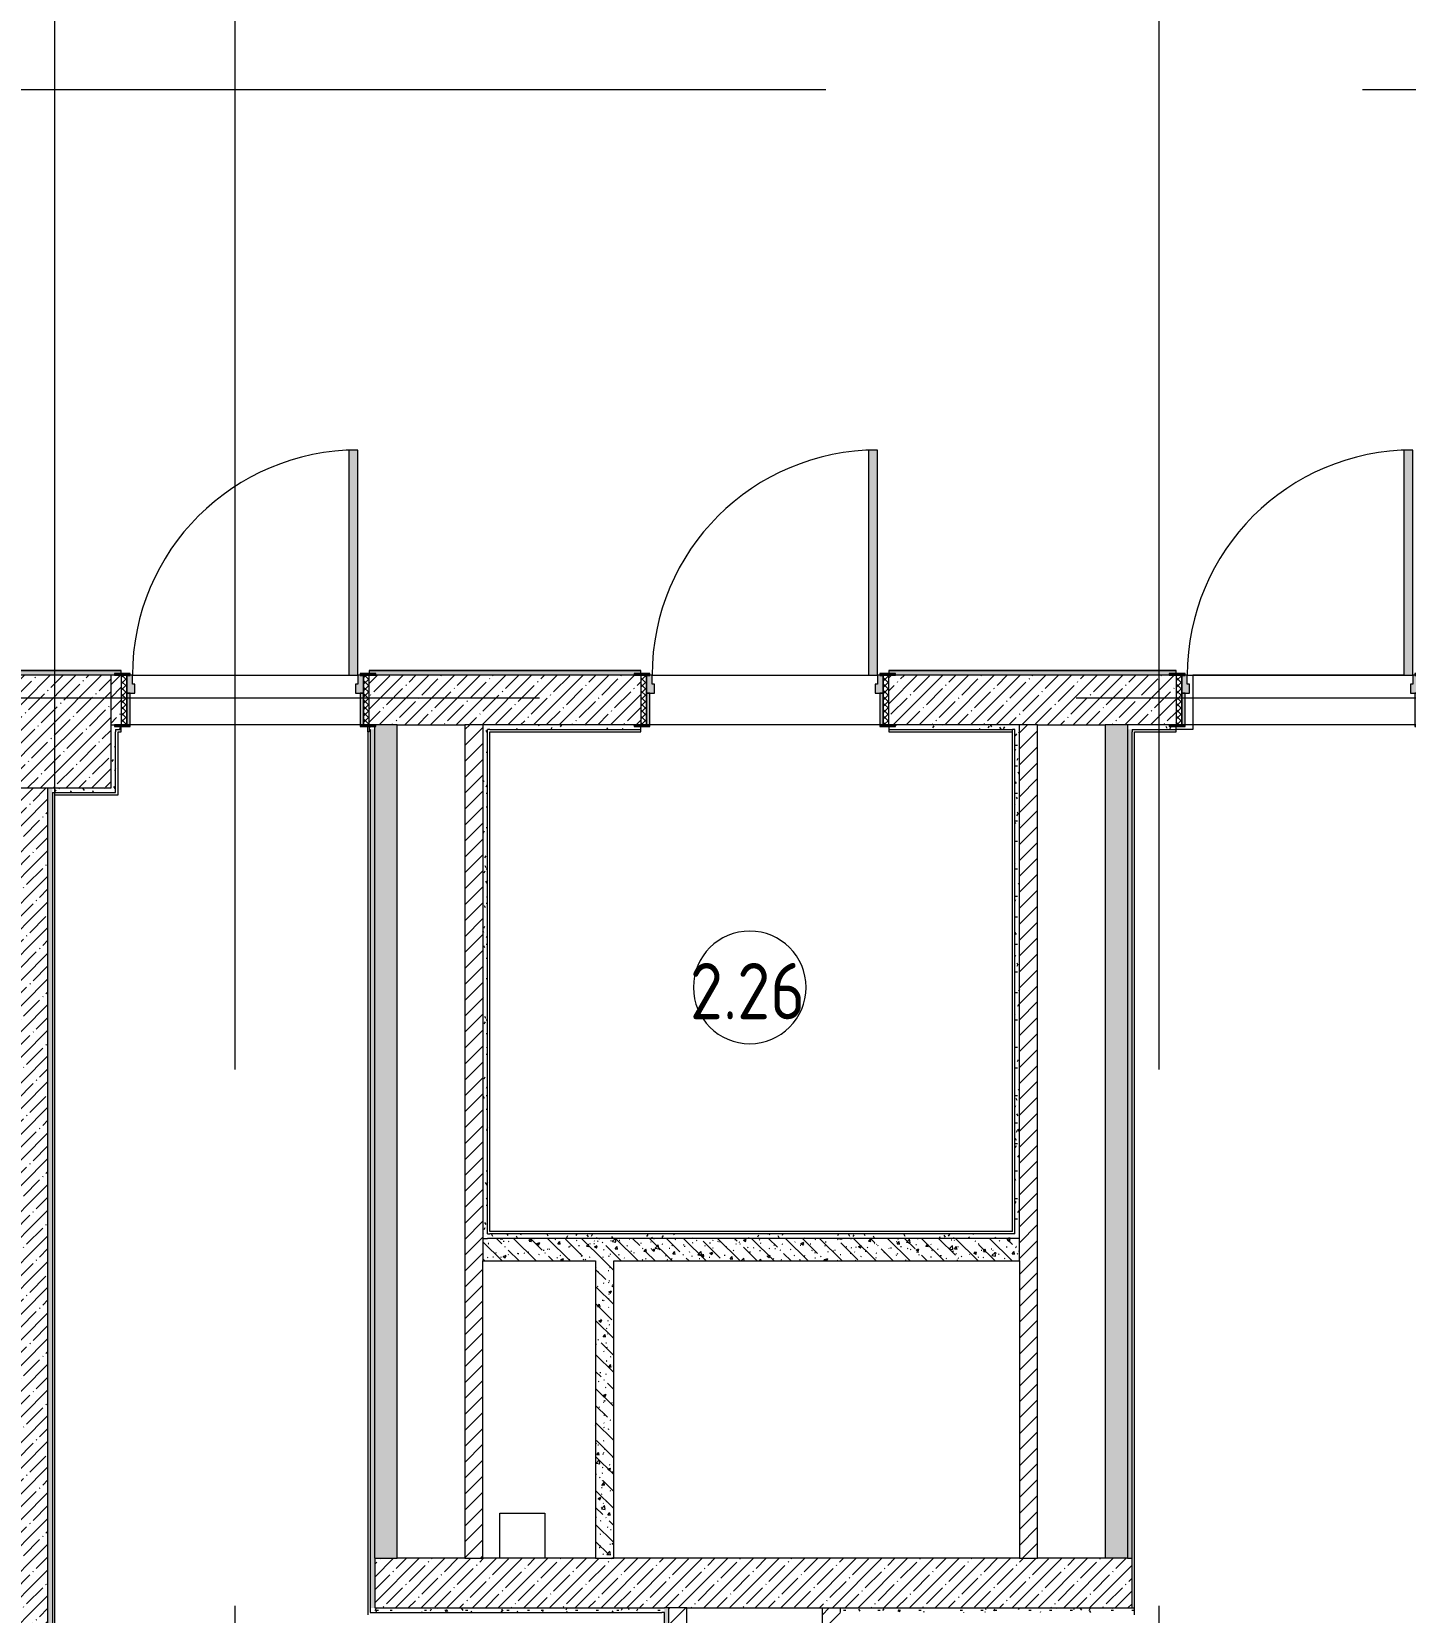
# Model space of a CAD drawing. Header units: millimetres. Extents: x -6228 to 201956, y -8553 to 30426.
# Drawn here: x 162509 to 168604, y 3740 to 10757 of the extents above; entities that cross this region are included whole.
import ezdxf

# ---------------------------------------------------------------- set-up
doc = ezdxf.new("R2010")
doc.units = ezdxf.units.MM
doc.linetypes.add('Осевая', pattern=[15875, 3175, -2381.25, 7937.5, -2381.25])
for name, color, linetype, lineweight in [('A-AREA-IDEN', 7, 'Continuous', 9), ('A-WALL-4', 7, 'Continuous', 13), ('I-WALL-5', 7, 'Continuous', 9), ('S-COLS-2', 7, 'Continuous', 9), ('Оси-2', 7, 'Осевая', 9)]:
    doc.layers.add(name, color=color, linetype=linetype, lineweight=lineweight)
for name, color, linetype, lineweight, true_color in [('A-DOOR-5', 7, 'Continuous', 9, 0xaaaaaa), ('A-DOOR-6', 7, 'Continuous', 9, 0xe2e2e2), ('A-DOOR-FRAM-4', 7, 'Continuous', 9, 0xe2e2e2), ('A-DOOR-FRAM-5', 7, 'Continuous', 9, 0xaaaaaa), ('A-FLOR-3', 7, 'Continuous', 9, 0xaaaaaa), ('I-WALL-6', 7, 'Continuous', 9, 0x787878), ('I-WALL-7', 9, 'Continuous', 9, 0x808080)]:
    doc.layers.add(name, color=color, linetype=linetype, lineweight=lineweight, true_color=true_color)
doc.styles.add('GOST Common', font='GOST_Common.ttf', dxfattribs={"width": 0.9, "height": 250})
pattern_1 = [(45, (96951.9, 0), (-57.02463, 57.02463), []), (45, (97008.92, 0), (-57.02463, 57.02463), [100.806, -20.161, 3.353, -16.808])]
pattern_2 = [(45, (96951.896, 0), (-35.35534, 35.35534), [])]
pattern_3 = [(135, (96951.9, 0), (-75.43415, -75.43415), [106.68, -17.78, 3.556, -17.78]), (135, (96951.9, 75.39), (-75.43415, -75.43415), []), (50, (96951.9, 0), (127.52922, -11.15758), [13.335, -146.685]), (355, (96951.9, 0), (-24.66966, 133.74002), [10.668, -117.348]), (100.451, (96962.52, -0.93), (102.85973, 122.58178), [11.333, -124.663]), (46.184, (96951.9, 35.56), (189.75516, -29.43036), [20.002, -220.027]), (96.636, (96967.7, 33.1), (166.1822, 173.1996), [17, -186.995]), (351.184, (96951.9, 35.56), (166.18393, 173.1976), [16.002, -176.022]), (21, (96969.68, 26.67), (106.13027, -71.58603), [13.335, -146.685]), (326, (96969.68, 26.67), (43.26188, 128.93175), [10.668, -117.348]), (71.451, (96978.52, 20.7), (149.39198, 57.34505), [11.333, -124.663]), (37.5, (96951.896, 0), (2.162228, 59.188357), [3.353, -112.573, 3.353, -115.773, -117.792]), (37.5, (96951.896, 0), (2.162228, 59.188357), [-235.052, 3.353, -114.44]), (7.5, (96951.896, 0), (46.77386, 70.12615), [3.353, -64.567, 3.353, -109.906, -44.894]), (7.5, (96951.896, 0), (46.77386, 70.12615), [-181.178, 3.353, -41.542]), (327.5, (96912.247, 0), (94.91367, -4.010093), [3.353, -41.097, 3.353, -135.331, -184.023]), (327.5, (96912.247, 0), (94.91367, -4.010093), [-183.134, 3.353, -180.67]), (317.5, (96894.47, 0), (103.69057, 17.79882), [3.353, -54.432, 3.353, -88.748, -130.683]), (317.5, (96894.47, 0), (103.69057, 17.79882), [-149.885, 3.353, -127.33])]
pattern_4 = [(135, (1751.41, 174.685), (-14.14214, -14.14214), []), (225, (1751.41, 174.685), (14.14214, -14.14214), [])]
pattern_5 = [(45, (-371.384, 174.685), (-14.1421, 14.1421), []), (135, (-371.384, 174.685), (-14.1421, -14.1421), [])]
pattern_6 = [(0, (96951.896, 0), (121.92, 30.48), [10.058, -81.382, 10.058, -81.382, -487.68]), (0, (96951.896, 0), (121.92, 30.48), [-182.88, 10.058, -172.822, 10.058, -81.382, -213.36]), (0, (96951.896, 0), (121.92, 30.48), [-457.2, 10.058, -50.902, 10.058, -142.342]), (120, (96997.616, 15.24), (-87.356454, 90.345817), [10.058, -81.382, 10.058, -81.382, -487.68]), (120, (96997.616, 15.24), (-87.356454, 90.345817), [-182.88, 10.058, -172.822, 10.058, -81.382, -213.36]), (120, (96997.616, 15.24), (-87.356454, 90.345817), [-457.2, 10.058, -50.902, 10.058, -142.342]), (240, (97012.856, 76.2), (-34.563546, -120.825817), [10.058, -81.382, 10.058, -81.382, -487.68]), (240, (97012.856, 76.2), (-34.563546, -120.825817), [-182.88, 10.058, -172.822, 10.058, -81.382, -213.36]), (240, (97012.856, 76.2), (-34.563546, -120.825817), [-457.2, 10.058, -50.902, 10.058, -142.342])]

# ---------------------------------------------------------------- blocks, each defined once
blk = doc.blocks.new('BSC_Колонна _Прямоугольная - 500х500-V184-План зашивки приборов отопления в осях 1 этажа 12-23')
at = {"layer": 'S-COLS-2'}
h = blk.add_hatch(dxfattribs=at)
h.set_pattern_fill('FP_154', color=256, style=0, pattern_type=2)
h.set_pattern_definition([(45, (-65660, -7650), (-57.02463, 57.02463), []), (45, (-65602.975, -7650), (-57.02463, 57.02463), [100.806, -20.161, 3.353, -16.808])])
h.paths.add_polyline_path([(-250, -250), (250, -250), (250, 250), (-250, 250), (-250, 212.3)])
for p, q in [((250, 250), (-250, 250)), ((-250, 250), (-250, -250)), ((250, -250), (250, 250)), ((-250, -250), (250, -250))]:
    blk.add_line(p, q, dxfattribs=at)
blk = doc.blocks.new('110_Дверь_СКБ_1Ст_Внутренняя1 - Д-4_1 1100x2100h_ОО_туалет для мальч_ и дев_-32102845-План зашивки приборов отопления в осях 1 этажа 12-23')
at = {"layer": 'A-DOOR-5'}
h = blk.add_hatch(dxfattribs=at)
h.set_pattern_fill('FP_58', color=256, style=0, pattern_type=2)
h.set_pattern_definition(pattern_4)
h.paths.add_polyline_path([(562.5, -110), (562.5, 110), (537.5, 110), (537.5, -110)])
at = {"layer": 'A-DOOR-6'}
h = blk.add_hatch(color=256, dxfattribs=at)
h.paths.add_polyline_path([(502.5, 30), (537.5, 30), (537.5, 110), (512.5, 110), (512.5, 70), (502.5, 70)])
h.paths.add_polyline_path([(-512.5, 30), (-477.5, 30), (-477.5, 70), (-487.5, 70), (-487.5, 110), (-512.5, 110), (-512.5, 72.3)])
at = {"layer": 'A-DOOR-FRAM-4'}
for points in [[(472.5, 110), (512.5, 110), (512.5, 1110), (472.5, 1110), (472.5, 651.3)], [(-497.5, 110), (-497.5, 118), (-567.5, 118), (-567.5, 110)], [(-497.5, 109), (-497.5, 110), (-512.5, 109)], [(592.5, 110), (592.5, 118), (522.5, 118), (522.5, 110)], [(537.5, 109), (537.5, 110), (522.5, 109)], [(-497.5, -110), (-497.5, 30), (-512.5, 30), (-512.5, -110)], [(537.5, -110), (537.5, 30), (522.5, 30), (522.5, -110)], [(-497.5, -118), (-497.5, -110), (-567.5, -110), (-567.5, -118)], [(592.5, -118), (592.5, -110), (522.5, -110), (522.5, -118)]]:
    blk.add_hatch(color=256, dxfattribs=at).paths.add_polyline_path(points)
at = {"layer": 'A-DOOR-FRAM-5'}
h = blk.add_hatch(dxfattribs=at)
h.set_pattern_fill('FP_59', color=256, style=0, pattern_type=2)
h.set_pattern_definition(pattern_5)
h.paths.add_polyline_path([(-512.5, -110), (-512.5, 110), (-537.5, 110), (-537.5, -110)])
at = {"layer": 'A-DOOR-5'}
for p, q in [((512.5, 1110), (472.5, 1110)), ((472.5, 1110), (472.5, 110)), ((512.5, 110), (512.5, 1110)), ((472.5, 110), (512.5, 110))]:
    blk.add_line(p, q, dxfattribs=at)
blk.add_arc((512.5, 110), 1000, 90, 180, dxfattribs=at)
at = {"layer": 'A-DOOR-FRAM-5'}
for p, q in [((-497.5, 118), (-567.5, 118)), ((-567.5, 118), (-567.5, 110)), ((-567.5, 110), (-497.5, 110)), ((-512.5, 110), (-537.5, 110)), ((-537.5, 110), (-537.5, -110)), ((-487.5, 110), (-512.5, 110)), ((-512.5, 110), (-512.5, 30)), ((-512.5, -110), (-512.5, 110)), ((-497.5, 110), (-512.5, 110)), ((-512.5, 110), (-512.5, 109)), ((-512.5, 109), (-497.5, 109)), ((-497.5, 110), (-497.5, 118)), ((-497.5, 109), (-497.5, 110)), ((-487.5, 70), (-487.5, 110)), ((512.5, 110), (512.5, 70)), ((537.5, 110), (512.5, 110)), ((592.5, 118), (522.5, 118)), ((522.5, 118), (522.5, 110)), ((537.5, 110), (522.5, 110)), ((522.5, 110), (522.5, 109)), ((522.5, 110), (592.5, 110)), ((522.5, 109), (537.5, 109)), ((537.5, 30), (537.5, 110)), ((562.5, 110), (537.5, 110)), ((537.5, 110), (537.5, -110)), ((537.5, 109), (537.5, 110)), ((562.5, -110), (562.5, 110)), ((592.5, 110), (592.5, 118)), ((-512.5, 30), (-477.5, 30)), ((-497.5, 30), (-512.5, 30)), ((-512.5, 30), (-512.5, -110)), ((-497.5, -110), (-497.5, 30)), ((-477.5, 70), (-487.5, 70)), ((-477.5, 30), (-477.5, 70)), ((512.5, 70), (502.5, 70)), ((502.5, 70), (502.5, 30)), ((502.5, 30), (537.5, 30)), ((537.5, 30), (522.5, 30)), ((522.5, 30), (522.5, -110)), ((537.5, -110), (537.5, 30)), ((-497.5, -110), (-567.5, -110)), ((-567.5, -110), (-567.5, -118)), ((-567.5, -118), (-497.5, -118)), ((-537.5, -110), (-512.5, -110)), ((-512.5, -110), (-497.5, -110)), ((-497.5, -118), (-497.5, -110)), ((522.5, -110), (537.5, -110)), ((592.5, -110), (522.5, -110)), ((522.5, -110), (522.5, -118)), ((522.5, -118), (592.5, -118)), ((537.5, -110), (562.5, -110)), ((592.5, -118), (592.5, -110))]:
    blk.add_line(p, q, dxfattribs=at)
blk = doc.blocks.new('110_Дверь_СКБ_1Ст_Внутренняя1 - Д-4_1 1100x2100h_ОО_туалет для мальч_ и дев_-V198-План зашивки приборов отопления в осях 1 этажа 12-23')
at = {"layer": 'A-DOOR-5'}
h = blk.add_hatch(dxfattribs=at)
h.set_pattern_fill('FP_58', color=256, style=0, pattern_type=2)
h.set_pattern_definition(pattern_4)
h.paths.add_polyline_path([(562.5, -110), (562.5, 110), (537.5, 110), (537.5, -110)])
at = {"layer": 'A-DOOR-6'}
h = blk.add_hatch(color=256, dxfattribs=at)
h.paths.add_polyline_path([(537.5, 30), (537.5, 110), (512.5, 110), (512.5, 70), (502.5, 70), (502.5, 30)])
h.paths.add_polyline_path([(-512.5, 30), (-477.5, 30), (-477.5, 70), (-487.5, 70), (-487.5, 110), (-512.5, 110), (-512.5, 72.3)])
at = {"layer": 'A-DOOR-FRAM-4'}
for points in [[(472.5, 110), (512.5, 110), (512.5, 1110), (472.5, 1110), (472.5, 651.3)], [(-497.5, 110), (-497.5, 118), (-567.5, 118), (-567.5, 110), (-509.7, 110)], [(-497.5, 109), (-497.5, 110), (-509.7, 109)], [(592.5, 110), (592.5, 118), (522.5, 118), (522.5, 110)], [(537.5, 109), (537.5, 110), (522.5, 109)], [(-512.5, -110), (-497.5, -110), (-497.5, 30), (-512.5, 30)], [(537.5, -110), (537.5, 30), (522.5, 30), (522.5, -110)], [(-497.5, -118), (-497.5, -110), (-567.5, -110), (-567.5, -118), (-509.7, -118)], [(522.5, -118), (592.5, -118), (592.5, -110), (522.5, -110)]]:
    blk.add_hatch(color=256, dxfattribs=at).paths.add_polyline_path(points)
at = {"layer": 'A-DOOR-FRAM-5'}
h = blk.add_hatch(dxfattribs=at)
h.set_pattern_fill('FP_59', color=256, style=0, pattern_type=2)
h.set_pattern_definition(pattern_5)
h.paths.add_polyline_path([(-512.5, -110), (-512.5, 110), (-537.5, 110), (-537.5, -110)])
at = {"layer": 'A-DOOR-5'}
for p, q in [((512.5, 1110), (472.5, 1110)), ((472.5, 1110), (472.5, 110)), ((512.5, 110), (512.5, 1110)), ((472.5, 110), (512.5, 110))]:
    blk.add_line(p, q, dxfattribs=at)
blk.add_arc((512.5, 110), 1000, 90, 180, dxfattribs=at)
at = {"layer": 'A-DOOR-FRAM-5'}
for p, q in [((-497.5, 118), (-567.5, 118)), ((-567.5, 118), (-567.5, 110)), ((-567.5, 110), (-497.5, 110)), ((-512.5, 110), (-537.5, 110)), ((-537.5, 110), (-537.5, -110)), ((-487.5, 110), (-512.5, 110)), ((-512.5, 110), (-512.5, 30)), ((-512.5, -110), (-512.5, 110)), ((-497.5, 110), (-512.5, 110)), ((-512.5, 110), (-512.5, 109)), ((-512.5, 109), (-497.5, 109)), ((-497.5, 110), (-497.5, 118)), ((-497.5, 109), (-497.5, 110)), ((-487.5, 70), (-487.5, 110)), ((512.5, 110), (512.5, 70)), ((537.5, 110), (512.5, 110)), ((592.5, 118), (522.5, 118)), ((522.5, 118), (522.5, 110)), ((537.5, 110), (522.5, 110)), ((522.5, 110), (522.5, 109)), ((522.5, 110), (592.5, 110)), ((522.5, 109), (537.5, 109)), ((537.5, 30), (537.5, 110)), ((562.5, 110), (537.5, 110)), ((537.5, 110), (537.5, -110)), ((537.5, 109), (537.5, 110)), ((562.5, -110), (562.5, 110)), ((592.5, 110), (592.5, 118)), ((-512.5, 30), (-477.5, 30)), ((-497.5, 30), (-512.5, 30)), ((-512.5, 30), (-512.5, -110)), ((-497.5, -110), (-497.5, 30)), ((-477.5, 70), (-487.5, 70)), ((-477.5, 30), (-477.5, 70)), ((512.5, 70), (502.5, 70)), ((502.5, 70), (502.5, 30)), ((502.5, 30), (537.5, 30)), ((537.5, 30), (522.5, 30)), ((522.5, 30), (522.5, -110)), ((537.5, -110), (537.5, 30)), ((-497.5, -110), (-567.5, -110)), ((-567.5, -110), (-567.5, -118)), ((-567.5, -118), (-497.5, -118)), ((-537.5, -110), (-512.5, -110)), ((-512.5, -110), (-497.5, -110)), ((-497.5, -118), (-497.5, -110)), ((522.5, -110), (537.5, -110)), ((592.5, -110), (522.5, -110)), ((522.5, -110), (522.5, -118)), ((522.5, -118), (592.5, -118)), ((537.5, -110), (562.5, -110)), ((592.5, -118), (592.5, -110))]:
    blk.add_line(p, q, dxfattribs=at)
blk = doc.blocks.new('110_Дверь_СКБ_1Ст_Внутренняя1 - Д-4 1100x2100h_су мгн-31586709-План зашивки приборов отопления в осях 1 этажа 12-23')
at = {"layer": 'A-DOOR-5'}
h = blk.add_hatch(dxfattribs=at)
h.set_pattern_fill('FP_58', color=256, style=0, pattern_type=2)
h.set_pattern_definition(pattern_4)
h.paths.add_polyline_path([(562.5, -110), (562.5, 110), (537.5, 110), (537.5, -110)])
at = {"layer": 'A-DOOR-6'}
h = blk.add_hatch(color=256, dxfattribs=at)
h.paths.add_polyline_path([(537.5, 30), (537.5, 110), (512.5, 110), (512.5, 70), (502.5, 70), (502.5, 30)])
h.paths.add_polyline_path([(-477.5, 30), (-477.5, 70), (-487.5, 70), (-487.5, 110), (-512.5, 110), (-512.5, 30)])
at = {"layer": 'A-DOOR-FRAM-4'}
for points in [[(472.5, 110), (512.5, 110), (512.5, 1110), (472.5, 1110), (472.5, 651.3)], [(-497.5, 110), (-497.5, 118), (-567.5, 118), (-567.5, 110)], [(-497.5, 109), (-497.5, 110), (-512.5, 109)], [(592.5, 110), (592.5, 118), (522.5, 118), (522.5, 110)], [(537.5, 109), (537.5, 110), (522.5, 109)], [(-497.5, -110), (-497.5, 30), (-512.5, 30), (-512.5, -110)], [(537.5, -110), (537.5, 30), (522.5, 30), (522.5, -110)], [(-497.5, -118), (-497.5, -110), (-567.5, -110), (-567.5, -118)], [(592.5, -118), (592.5, -110), (522.5, -110), (522.5, -118)]]:
    blk.add_hatch(color=256, dxfattribs=at).paths.add_polyline_path(points)
at = {"layer": 'A-DOOR-FRAM-5'}
h = blk.add_hatch(dxfattribs=at)
h.set_pattern_fill('FP_59', color=256, style=0, pattern_type=2)
h.set_pattern_definition(pattern_5)
h.paths.add_polyline_path([(-512.5, -110), (-512.5, 110), (-537.5, 110), (-537.5, -110)])
at = {"layer": 'A-DOOR-5'}
for p, q in [((512.5, 1110), (472.5, 1110)), ((472.5, 1110), (472.5, 110)), ((512.5, 110), (512.5, 1110)), ((472.5, 110), (512.5, 110))]:
    blk.add_line(p, q, dxfattribs=at)
blk.add_arc((512.5, 110), 1000, 90, 180, dxfattribs=at)
at = {"layer": 'A-DOOR-FRAM-5'}
for p, q in [((-497.5, 118), (-567.5, 118)), ((-567.5, 118), (-567.5, 110)), ((-567.5, 110), (-497.5, 110)), ((-512.5, 110), (-537.5, 110)), ((-537.5, 110), (-537.5, -110)), ((-487.5, 110), (-512.5, 110)), ((-512.5, 110), (-512.5, 30)), ((-512.5, -110), (-512.5, 110)), ((-497.5, 110), (-512.5, 110)), ((-512.5, 110), (-512.5, 109)), ((-512.5, 109), (-497.5, 109)), ((-497.5, 110), (-497.5, 118)), ((-497.5, 109), (-497.5, 110)), ((-487.5, 70), (-487.5, 110)), ((512.5, 110), (512.5, 70)), ((537.5, 110), (512.5, 110)), ((592.5, 118), (522.5, 118)), ((522.5, 118), (522.5, 110)), ((537.5, 110), (522.5, 110)), ((522.5, 110), (522.5, 109)), ((522.5, 110), (592.5, 110)), ((522.5, 109), (537.5, 109)), ((537.5, 30), (537.5, 110)), ((562.5, 110), (537.5, 110)), ((537.5, 110), (537.5, -110)), ((537.5, 109), (537.5, 110)), ((562.5, -110), (562.5, 110)), ((592.5, 110), (592.5, 118)), ((-512.5, 30), (-477.5, 30)), ((-497.5, 30), (-512.5, 30)), ((-512.5, 30), (-512.5, -110)), ((-497.5, -110), (-497.5, 30)), ((-477.5, 70), (-487.5, 70)), ((-477.5, 30), (-477.5, 70)), ((512.5, 70), (502.5, 70)), ((502.5, 70), (502.5, 30)), ((502.5, 30), (537.5, 30)), ((537.5, 30), (522.5, 30)), ((522.5, 30), (522.5, -110)), ((537.5, -110), (537.5, 30)), ((-497.5, -110), (-567.5, -110)), ((-567.5, -110), (-567.5, -118)), ((-567.5, -118), (-497.5, -118)), ((-537.5, -110), (-512.5, -110)), ((-512.5, -110), (-497.5, -110)), ((-497.5, -118), (-497.5, -110)), ((522.5, -110), (537.5, -110)), ((592.5, -110), (522.5, -110)), ((522.5, -110), (522.5, -118)), ((522.5, -118), (592.5, -118)), ((537.5, -110), (562.5, -110)), ((592.5, -118), (592.5, -110))]:
    blk.add_line(p, q, dxfattribs=at)
blk = doc.blocks.new('Марка_Помещения - Номер-25198446-План зашивки приборов отопления в осях 1 этажа 12-23')
at = {"layer": 'A-AREA-IDEN'}
for start, end in [(360, 180), (180, 360)]:
    blk.add_arc((0, 0), 2.5, start, end, dxfattribs=at)

msp = doc.modelspace()

# ---------------------------------------------------------------- hatches: boundary and pattern name
at = {"layer": 'I-WALL-5'}
h = msp.add_hatch(dxfattribs=at)
h.set_pattern_fill('FP_157', color=256, style=0, pattern_type=2)
h.set_pattern_definition(pattern_1)
h.paths.add_polyline_path([(168759.4, 7680), (168811.9, 7680), (168811.9, 7900), (168686.9, 7900), (168686.9, 7680), (168716.9, 7680)])
h.paths.add_polyline_path([(167271.9, 7680), (167586.9, 7680), (167586.9, 7900), (166312.4, 7900), (166312.4, 7680), (166971.9, 7680)])
h.paths.add_polyline_path([(164511.9, 7680), (165212.4, 7680), (165212.4, 7900), (164006.9, 7900), (164006.9, 7680), (164431.9, 7680)])
h.paths.add_polyline_path([(162906.9, 7680), (162906.9, 7900), (162861.9, 7900), (162861.9, 7680), (162876.9, 7680)])
h = msp.add_hatch(dxfattribs=at)
h.set_pattern_fill('FP_162', color=256, style=0, pattern_type=2)
h.set_pattern_definition(pattern_2)
h.paths.add_polyline_path([(164431.9, 3980), (164511.9, 3980), (164511.9, 7680), (164431.9, 7680), (164431.9, 4966.9)])
h = msp.add_hatch(dxfattribs=at)
h.set_pattern_fill('FP_162', color=256, style=0, pattern_type=2)
h.set_pattern_definition(pattern_2)
h.paths.add_polyline_path([(166971.9, 3980), (166971.9, 7680), (166891.9, 7680), (166891.9, 3980)])
h = msp.add_hatch(dxfattribs=at)
h.set_pattern_fill('FP_157', color=256, style=0, pattern_type=2)
h.set_pattern_definition(pattern_1)
h.paths.add_polyline_path([(162581.9, 400), (162581.9, 7400), (162361.9, 7400), (162361.9, 400), (162572.4, 400)])
h = msp.add_hatch(dxfattribs=at)
h.set_pattern_fill('FP_157', color=256, style=0, pattern_type=2)
h.set_pattern_definition(pattern_1)
h.paths.add_polyline_path([(167391.9, 3760), (167391.9, 3980), (164031.9, 3980), (164031.9, 3760), (167303.2, 3760)])
h = msp.add_hatch(dxfattribs=at)
h.set_pattern_fill('FP_162', color=256, style=0, pattern_type=2)
h.set_pattern_definition(pattern_2)
h.paths.add_polyline_path([(165416.9, 120), (165416.9, 3760), (165336.9, 3760), (165336.9, 120)])
h = msp.add_hatch(dxfattribs=at)
h.set_pattern_fill('FP_162', color=256, style=0, pattern_type=2)
h.set_pattern_definition(pattern_2)
h.paths.add_polyline_path([(166016.9, 120), (166096.9, 120), (166096.9, 3760), (166016.9, 3760), (166016.9, 1492.5)])
at = {"layer": 'I-WALL-6'}
h = msp.add_hatch(dxfattribs=at)
h.set_pattern_fill('FP_165', color=256, style=0, pattern_type=2)
h.set_pattern_definition(pattern_3)
h.paths.add_polyline_path([(164031.9, 3980), (164131.9, 3980), (164131.9, 7680), (164036.9, 7680), (164036.9, 7672), (164031.9, 7672), (164031.9, 6125.1)])
h = msp.add_hatch(dxfattribs=at)
h.set_pattern_fill('FP_165', color=256, style=0, pattern_type=2)
h.set_pattern_definition(pattern_3)
h.paths.add_polyline_path([(167371.9, 3980), (167371.9, 7680), (167271.9, 7680), (167271.9, 3980), (167303.2, 3980)])
h = msp.add_hatch(dxfattribs=at)
h.set_pattern_fill('FP_165', color=256, style=0, pattern_type=2)
h.set_pattern_definition(pattern_3)
h.paths.add_polyline_path([(166891.9, 5300), (166891.9, 5400), (164511.9, 5400), (164511.9, 5300), (165847, 5300)])
h = msp.add_hatch(dxfattribs=at)
h.set_pattern_fill('FP_165', color=256, style=0, pattern_type=2)
h.set_pattern_definition(pattern_3)
h.paths.add_polyline_path([(165091.9, 3980), (165091.9, 5300), (165011.9, 5300), (165011.9, 3980)])
at = {"layer": 'I-WALL-7'}
h = msp.add_hatch(dxfattribs=at)
h.set_pattern_fill('FP_186', color=256, style=0, pattern_type=2)
h.set_pattern_definition(pattern_6)
h.paths.add_polyline_path([(170711.9, 7900), (171701.9, 7900), (171701.9, 7920), (170656.9, 7920), (170656.9, 7908), (170711.9, 7908), (170711.9, 7901.1)])
h.paths.add_polyline_path([(168716.9, 7900), (169201.9, 7900), (169201.9, 7908), (169256.9, 7908), (169256.9, 7920), (168686.9, 7920), (168686.9, 7908), (168716.9, 7908), (168716.9, 7901.7)])
h.paths.add_polyline_path([(167556.9, 7900), (167556.9, 7908), (167586.9, 7908), (167586.9, 7920), (166312.4, 7920), (166312.4, 7908), (166342.4, 7908), (166342.4, 7900), (167303.2, 7900)])
h.paths.add_polyline_path([(165182.4, 7900), (165182.4, 7908), (165212.4, 7908), (165212.4, 7920), (164006.9, 7920), (164006.9, 7908), (164036.9, 7908), (164036.9, 7900), (165119, 7900)])
h.paths.add_polyline_path([(162876.9, 7900), (162876.9, 7908), (162906.9, 7908), (162906.9, 7920), (156882.9, 7920), (156882.9, 7900), (162861.9, 7900)])
h.paths.add_polyline_path([(153861.9, 7900), (154382.9, 7900), (154382.9, 7920), (147881.9, 7920), (147881.9, 7900), (153361.9, 7900)])
h.paths.add_polyline_path([(144861.9, 7900), (145381.9, 7900), (145381.9, 7920), (139012.9, 7920), (139012.9, 7900), (144732.7, 7900)])
h.paths.add_polyline_path([(136512.9, 7900), (136512.9, 7920), (135694.5, 7920), (135694.5, 7900), (135995.7, 7900)])
h = msp.add_hatch(dxfattribs=at)
h.set_pattern_fill('FP_186', color=256, style=0, pattern_type=2)
h.set_pattern_definition(pattern_6)
h.paths.add_polyline_path([(164031.9, 7660), (164031.9, 7672), (164006.9, 7672), (164006.9, 7660), (164026.8, 7660)])
h.paths.add_polyline_path([(162876.9, 7660), (162906.9, 7660), (162906.9, 7672), (162876.9, 7672), (162876.9, 7680), (162861.9, 7680), (162861.9, 7660)])
h = msp.add_hatch(dxfattribs=at)
h.set_pattern_fill('FP_186', color=256, style=0, pattern_type=2)
h.set_pattern_definition(pattern_6)
h.paths.add_polyline_path([(162881.9, 7380), (162881.9, 7660), (162861.9, 7660), (162861.9, 7380)])
h = msp.add_hatch(dxfattribs=at)
h.set_pattern_fill('FP_186', color=256, style=0, pattern_type=2)
h.set_pattern_definition(pattern_6)
h.paths.add_polyline_path([(164011.9, 3760), (164031.9, 3760), (164031.9, 7660), (164011.9, 7660), (164011.9, 3808.8)])
h = msp.add_hatch(dxfattribs=at)
h.set_pattern_fill('FP_186', color=256, style=0, pattern_type=2)
h.set_pattern_definition(pattern_6)
h.paths.add_polyline_path([(164511.9, 5400), (164531.9, 5400), (164531.9, 7680), (164511.9, 7680), (164511.9, 6125.1)])
h = msp.add_hatch(dxfattribs=at)
h.set_pattern_fill('FP_186', color=256, style=0, pattern_type=2)
h.set_pattern_definition(pattern_6)
h.paths.add_polyline_path([(166860.9, 7660), (166871.9, 7660), (166871.9, 7680), (166342.4, 7678.9), (166342.4, 7672), (166312.4, 7672), (166312.4, 7660), (166575.1, 7660)])
h.paths.add_polyline_path([(165119, 7660), (165212.4, 7660), (165212.4, 7672), (165182.4, 7672), (165182.4, 7680), (164531.9, 7680), (164531.9, 7660), (164542.9, 7660)])
h = msp.add_hatch(dxfattribs=at)
h.set_pattern_fill('FP_186', color=256, style=0, pattern_type=2)
h.set_pattern_definition(pattern_6)
h.paths.add_polyline_path([(166871.9, 5420), (166891.9, 5420), (166891.9, 7680), (166871.9, 7680), (166871.9, 5431)])
h = msp.add_hatch(dxfattribs=at)
h.set_pattern_fill('FP_186', color=256, style=0, pattern_type=2)
h.set_pattern_definition(pattern_6)
h.paths.add_polyline_path([(168716.9, 7660), (168811.9, 7660), (168811.9, 7680), (168716.9, 7680), (168716.9, 7672), (168686.9, 7672), (168686.9, 7660)])
h.paths.add_polyline_path([(167586.9, 7660), (167586.9, 7672), (167556.9, 7672), (167556.9, 7680), (167371.9, 7680), (167371.9, 7660), (167556.9, 7660)])
h = msp.add_hatch(dxfattribs=at)
h.set_pattern_fill('FP_186', color=256, style=0, pattern_type=2)
h.set_pattern_definition(pattern_6)
h.paths.add_polyline_path([(167371.9, 3980), (167391.9, 3980), (167391.9, 7660), (167371.9, 7660), (167371.9, 6125.1)])
h = msp.add_hatch(dxfattribs=at)
h.set_pattern_fill('FP_186', color=256, style=0, pattern_type=2)
h.set_pattern_definition(pattern_6)
h.paths.add_polyline_path([(162581.9, 400), (162601.9, 400), (162601.9, 7400), (162581.9, 7400), (162581.9, 913.4)])
h = msp.add_hatch(dxfattribs=at)
h.set_pattern_fill('FP_186', color=256, style=0, pattern_type=2)
h.set_pattern_definition(pattern_6)
h.paths.add_polyline_path([(162861.9, 7380), (162861.9, 7400), (162601.9, 7400), (162601.9, 7380), (162626.6, 7380)])
h = msp.add_hatch(dxfattribs=at)
h.set_pattern_fill('FP_186', color=256, style=0, pattern_type=2)
h.set_pattern_definition(pattern_6)
h.paths.add_polyline_path([(166891.9, 5400), (166891.9, 5420), (164531.9, 5420), (164531.9, 5400), (165847, 5400)])
h = msp.add_hatch(dxfattribs=at)
h.set_pattern_fill('FP_186', color=256, style=0, pattern_type=2)
h.set_pattern_definition(pattern_6)
h.paths.add_polyline_path([(165305.9, 3740), (165316.9, 3740), (165316.9, 3760), (164011.9, 3760), (164011.9, 3740), (164390.9, 3740)])
h = msp.add_hatch(dxfattribs=at)
h.set_pattern_fill('FP_186', color=256, style=0, pattern_type=2)
h.set_pattern_definition(pattern_6)
h.paths.add_polyline_path([(165316.9, 140), (165336.9, 140), (165336.9, 3760), (165316.9, 3760), (165316.9, 151)])
h = msp.add_hatch(dxfattribs=at)
h.set_pattern_fill('FP_186', color=256, style=0, pattern_type=2)
h.set_pattern_definition(pattern_6)
h.paths.add_polyline_path([(167402.9, 3740), (167402.9, 3760), (166096.9, 3760), (166096.9, 3740), (167391.9, 3740)])

# ---------------------------------------------------------------- linework, layer by layer
at = {"layer": 'A-FLOR-3'}
for p, q in [((162956.9, 7900), (163916.9, 7900)), ((165262.4, 7900), (166222.4, 7900)), ((167636.9, 7900), (168596.9, 7900)), ((168596.9, 7900), (167661.9, 7900)), ((167661.9, 7900), (167661.9, 7660)), ((164000.9, 7649), (164000.9, 7672)), ((167661.9, 7660), (167586.9, 7660)), ((164586.9, 3980), (164586.9, 4180)), ((164586.9, 4180), (164786.9, 4180)), ((164786.9, 4180), (164786.9, 3980))]:
    msp.add_line(p, q, dxfattribs=at)
at = {"layer": 'A-WALL-4'}
for p, q in [((162861.9, 7680), (162876.9, 7680)), ((162881.9, 7660), (162881.9, 7649)), ((164031.9, 3980), (164031.9, 7672)), ((164131.9, 7680), (164036.9, 7680)), ((165182.4, 7680), (164431.9, 7680)), ((164511.9, 7680), (164511.9, 5300)), ((164531.9, 5420), (164531.9, 7660)), ((164542.9, 7660), (164531.9, 7660)), ((166971.9, 7680), (166342.4, 7680)), ((166871.9, 7660), (166860.9, 7660)), ((166871.9, 5420), (166871.9, 7660)), ((166891.9, 5300), (166891.9, 7680)), ((167556.9, 7680), (167271.9, 7680)), ((167371.9, 7680), (167371.9, 3980)), ((167391.9, 7660), (167391.9, 7649)), ((162601.9, 7380), (162861.9, 7380)), ((162601.9, 7380), (162601.9, 515.5)), ((164531.9, 5420), (164542.9, 5420)), ((164511.9, 5400), (164531.9, 5400)), ((164031.9, 3980), (164131.9, 3980)), ((164431.9, 3980), (164511.9, 3980)), ((165011.9, 3980), (165091.9, 3980)), ((166891.9, 3980), (166971.9, 3980)), ((167371.9, 3980), (167391.9, 3980)), ((165316.9, 3740), (165305.9, 3740)), ((165416.9, 3760), (165316.9, 3760)), ((165316.9, 140), (165316.9, 3740)), ((165336.9, 120), (165336.9, 3760)), ((166016.9, 3760), (167402.9, 3760)), ((166096.9, 3760), (166096.9, 3740))]:
    msp.add_line(p, q, dxfattribs=at)
at = {"layer": 'I-WALL-5'}
for p, q in [((162906.9, 7921), (156882.9, 7921)), ((162906.9, 7920), (162231.9, 7920)), ((162876.9, 7900), (162861.9, 7900)), ((162906.9, 7908), (162906.9, 7921)), ((162956.9, 7900), (163916.9, 7900)), ((164006.9, 7921), (164006.9, 7908)), ((165212.4, 7921), (164006.9, 7921)), ((165212.4, 7920), (164006.9, 7920)), ((165182.4, 7900), (164036.9, 7900)), ((165212.4, 7908), (165212.4, 7921)), ((165262.4, 7900), (166222.4, 7900)), ((166312.4, 7921), (166312.4, 7908)), ((167586.9, 7921), (166312.4, 7921)), ((167586.9, 7920), (166312.4, 7920)), ((167556.9, 7900), (166342.4, 7900)), ((167586.9, 7908), (167586.9, 7921)), ((167636.9, 7900), (167661.9, 7900)), ((162881.9, 7660), (162906.9, 7660)), ((162881.9, 7380), (162881.9, 7649)), ((162892.9, 7649), (162906.9, 7649)), ((162892.9, 7369), (162892.9, 7649)), ((162906.9, 7649), (162906.9, 7672)), ((163966.9, 7680), (162946.9, 7680)), ((164006.9, 7649), (164000.9, 7649)), ((164000.9, 7649), (164000.9, 3729)), ((164006.9, 7672), (164006.9, 7649)), ((164006.9, 7660), (164011.9, 7660)), ((164011.9, 7660), (164011.9, 3740)), ((164131.9, 3980), (164131.9, 7680)), ((164131.9, 7680), (164431.9, 7680)), ((164431.9, 7680), (164431.9, 3980)), ((164542.9, 7660), (165212.4, 7660)), ((164542.9, 5431), (164542.9, 7649)), ((164542.9, 7649), (165212.4, 7649)), ((165212.4, 7649), (165212.4, 7672)), ((166272.4, 7680), (165252.4, 7680)), ((166312.4, 7672), (166312.4, 7649)), ((166312.4, 7660), (166860.9, 7660)), ((166312.4, 7649), (166860.9, 7649)), ((166860.9, 5431), (166860.9, 7660)), ((166971.9, 3980), (166971.9, 7680)), ((166971.9, 7680), (167271.9, 7680)), ((167271.9, 7680), (167271.9, 3980)), ((167391.9, 7660), (167586.9, 7660)), ((167391.9, 3760), (167391.9, 7649)), ((167402.9, 7649), (167586.9, 7649)), ((167402.9, 3729), (167402.9, 7649)), ((167586.9, 7649), (167586.9, 7672)), ((168646.9, 7680), (167626.9, 7680)), ((162581.9, 400), (162581.9, 7400)), ((162612.9, 7369), (162892.9, 7369)), ((162612.9, 515.5), (162612.9, 7369)), ((162861.9, 7380), (162881.9, 7380)), ((166860.9, 5431), (164542.9, 5431)), ((166871.9, 5420), (164542.9, 5420)), ((166891.9, 5400), (164531.9, 5400)), ((164511.9, 3980), (164511.9, 5300)), ((164511.9, 5300), (165011.9, 5300)), ((165011.9, 5300), (165011.9, 3980)), ((165091.9, 5300), (166891.9, 5300)), ((165091.9, 3980), (165091.9, 5300)), ((166891.9, 5300), (166891.9, 3980)), ((164031.9, 3980), (164031.9, 3760)), ((164431.9, 3980), (164131.9, 3980)), ((165011.9, 3980), (164511.9, 3980)), ((166891.9, 3980), (165091.9, 3980)), ((167371.9, 3980), (166971.9, 3980)), ((164011.9, 3740), (165305.9, 3740)), ((164031.9, 3760), (165316.9, 3760)), ((165416.9, 3760), (166016.9, 3760)), ((165416.9, 120), (165416.9, 3760)), ((166016.9, 3760), (166016.9, 120))]:
    msp.add_line(p, q, dxfattribs=at)
at = {"layer": 'Оси-2'}
for p, q in [((162611.9, 593.7), (162611.9, 24898.1)), ((163411.9, 593.7), (163411.9, 24898.1)), ((167511.9, 593.7), (167511.9, 24898.1)), ((136664.4, 10500), (179201.9, 10500)), ((135394.4, 7800), (179201.9, 7800))]:
    msp.add_line(p, q, dxfattribs=at)

# ---------------------------------------------------------------- block references
at = {"layer": 'A-AREA-IDEN', "xscale": 99.99999999999993, "yscale": 99.99999999999993, "zscale": 99.99999999999993}
msp.add_blockref('Марка_Помещения - Номер-25198446-План зашивки приборов отопления в осях 1 этажа 12-23', (165695.7, 6514.4), dxfattribs=at)
at = {"layer": 'A-DOOR-5'}
for name, p in [('110_Дверь_СКБ_1Ст_Внутренняя1 - Д-4_1 1100x2100h_ОО_туалет для мальч_ и дев_-V198-План зашивки приборов отопления в осях 1 этажа 12-23', (163444.4, 7790)), ('110_Дверь_СКБ_1Ст_Внутренняя1 - Д-4 1100x2100h_су мгн-31586709-План зашивки приборов отопления в осях 1 этажа 12-23', (165749.9, 7790)), ('110_Дверь_СКБ_1Ст_Внутренняя1 - Д-4_1 1100x2100h_ОО_туалет для мальч_ и дев_-32102845-План зашивки приборов отопления в осях 1 этажа 12-23', (168124.4, 7790))]:
    msp.add_blockref(name, p, dxfattribs=at)
at = {"layer": 'S-COLS-2'}
msp.add_blockref('BSC_Колонна _Прямоугольная - 500х500-V184-План зашивки приборов отопления в осях 1 этажа 12-23', (162611.9, 7650), dxfattribs=at)

# ---------------------------------------------------------------- texts
at = {"layer": 'A-AREA-IDEN', "insert": (165430, 6622.9), "char_height": 250, "width": 663.797, "attachment_point": 1, "style": 'GOST Common'}
msp.add_mtext('2.26', dxfattribs=at)

doc.saveas('drawing.dxf')
